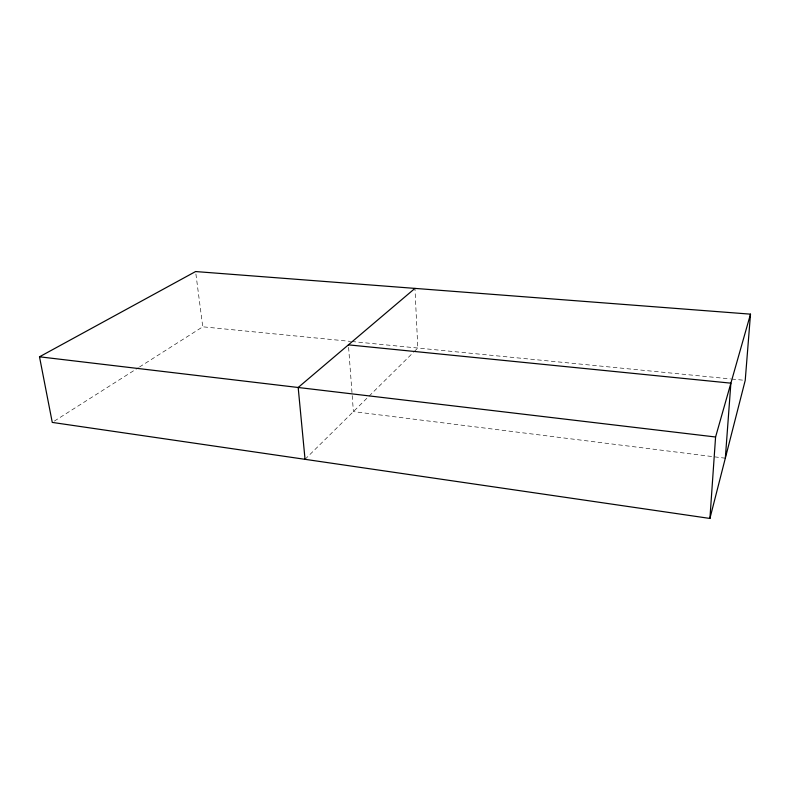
<?xml version="1.0" encoding="UTF-8"?>
<svg xmlns="http://www.w3.org/2000/svg" width="790" height="790" viewBox="0 0 790 790"><rect width="100%" height="100%" fill="white"/><g stroke="black" fill="none" stroke-linecap="round" stroke-linejoin="round"><path stroke-width="0.59" stroke-dasharray="3.95 2.96" d="M305.039 459.326L368.189 397.005M369.058 396.146L413.456 352.33M414.316 351.491L417.811 348.035L414.957 288.39M54.342 421.09L138.418 367.686M139.455 367.024L202.763 326.803L350.612 341.399M351.827 341.517L730.513 378.924M731.738 379.042L744.002 380.257M725.329 458.2L353.397 411.61L348.42 344.855M195.9 273.952L202.763 326.803"/><path stroke-width="1.19" d="M709.914 518.447L715.582 436.998L750.5 314.153L195.594 271.553L39.5 356.803L52.268 422.413L709.914 518.447L745.227 380.375L750.5 314.153M725.329 458.2L730.878 383.16L348.42 344.855M414.957 288.39L298.176 387.485L305.039 459.326M39.5 356.803L715.582 436.998"/></g></svg>
